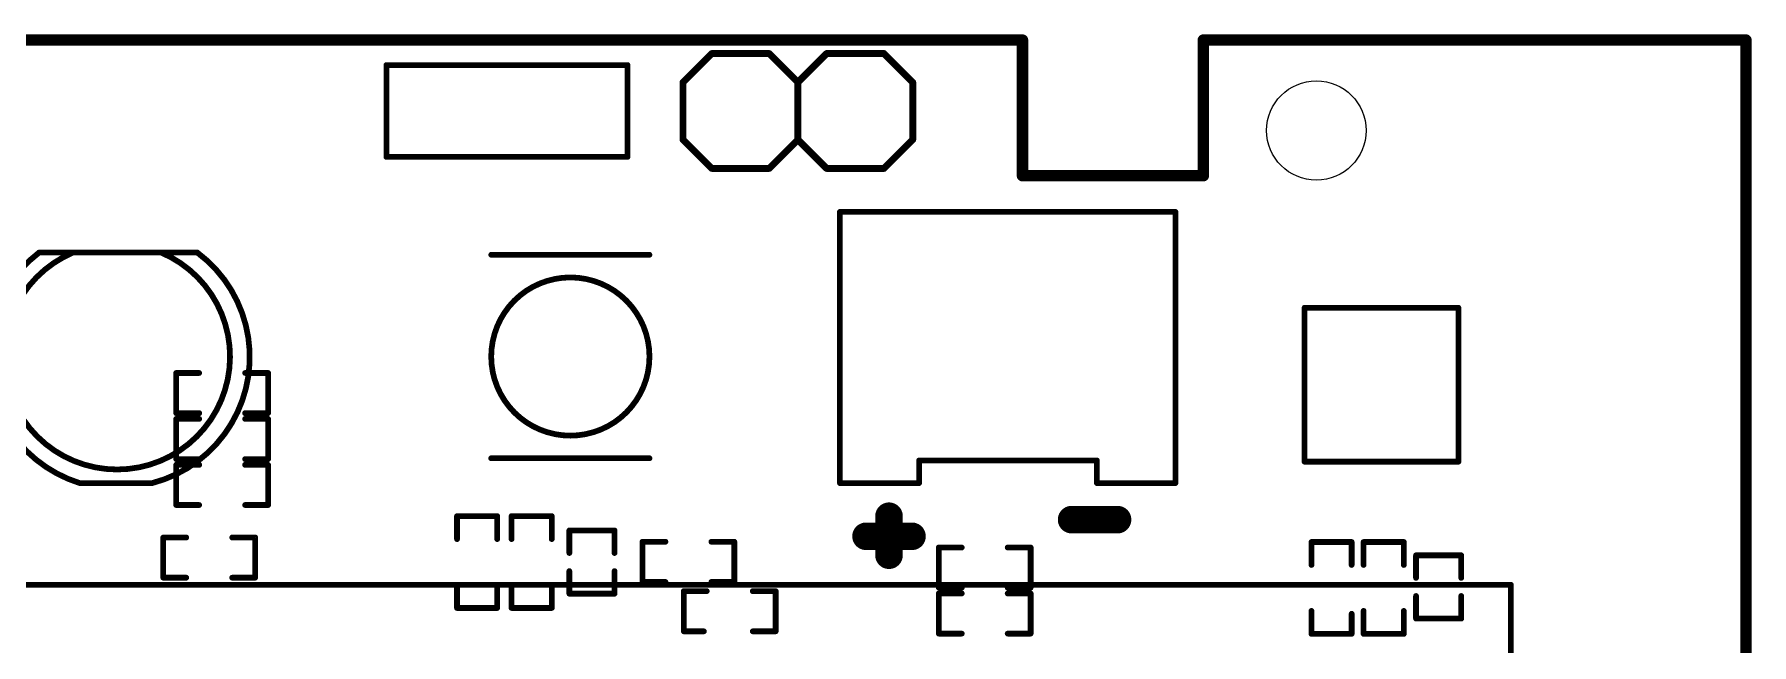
# Model space of a CAD drawing. Extents: x -33.1 to 40.1, y -20.3 to 20.1.
# Drawn here: x 2.15 to 40.13, y 6.63 to 20.13 of the extents above; entities that cross this region are included whole.
import ezdxf

# ---------------------------------------------------------------- set-up
doc = ezdxf.new("R2010")
doc.units = 0
doc.layers.add('20', color=53, linetype='CONTINUOUS')
doc.layers.add('21', color=253, linetype='CONTINUOUS')

msp = doc.modelspace()

# ---------------------------------------------------------------- linework, layer by layer
at = {"layer": '20', "const_width": 0.254}
for points in [[(-33, 20), (24, 20)], [(24, 20), (24, 17)], [(28, 17), (28, 20)], [(28, 20), (40, 20)], [(40, 20), (40, -20)], [(24, 17), (28, 17)]]:
    msp.add_lwpolyline(points, dxfattribs=at)
at = {"layer": '20', "const_width": 0.127}
for points in [[(24.0635, 20, 1), (23.9365, 20)], [(24, 19.9365, 1), (24, 20.0635)], [(28.0635, 20, 1), (27.9365, 20)], [(28, 20.0635, 1), (28, 19.9365)], [(40.0635, 20, 1), (39.9365, 20)], [(40, 19.9365, 1), (40, 20.0635)], [(24, 17.0635, 1), (24, 16.9365)], [(28, 16.9365, 1), (28, 17.0635)], [(23.9365, 17, 1), (24.0635, 17)], [(27.9365, 17, 1), (28.0635, 17)]]:
    msp.add_lwpolyline(points, format="xyb", dxfattribs=at)
at = {"layer": '20'}
msp.add_circle((30.5, 18), 1.1, dxfattribs=at)
at = {"layer": '21'}
for points, const_width in [([(16.4928, 19.0666), (17.1278, 19.7016)], 0.1524), ([(17.1278, 19.7016), (18.3978, 19.7016)], 0.1524), ([(18.3978, 19.7016), (19.0328, 19.0666)], 0.1524), ([(19.0328, 19.0666), (19.6678, 19.7016)], 0.1524), ([(19.6678, 19.7016), (20.9378, 19.7016)], 0.1524), ([(21.5728, 19.0666), (20.9378, 19.7016)], 0.1524), ([(9.9314, 19.4476), (15.2654, 19.4476)], 0.127), ([(9.9314, 17.4156), (9.9314, 19.4476)], 0.127), ([(15.2654, 19.4476), (15.2654, 17.4156)], 0.127), ([(16.4928, 17.7966), (16.4928, 19.0666)], 0.1524), ([(19.0328, 17.7966), (19.0328, 19.0666)], 0.1524), ([(21.5728, 17.7966), (21.5728, 19.0666)], 0.1524), ([(17.1278, 17.1616), (16.4928, 17.7966)], 0.1524), ([(19.0328, 17.7966), (18.3978, 17.1616)], 0.1524), ([(19.6678, 17.1616), (19.0328, 17.7966)], 0.1524), ([(20.9378, 17.1616), (21.5728, 17.7966)], 0.1524), ([(15.2654, 17.4156), (9.9314, 17.4156)], 0.127), ([(18.3978, 17.1616), (17.1278, 17.1616)], 0.1524), ([(20.9378, 17.1616), (19.6678, 17.1616)], 0.1524), ([(19.9628, 10.2), (19.9628, 16.2)], 0.127), ([(19.9628, 16.2), (27.3828, 16.2)], 0.127), ([(27.3828, 10.2), (27.3828, 16.2)], 0.127), ([(2.25, 15.3), (3, 15.3)], 0.127), ([(3, 15.3), (4.95, 15.3)], 0.127), ([(4.95, 15.3), (5.75, 15.3)], 0.127), ([(15.75, 15.25), (12.25, 15.25)], 0.127), ([(30.2383, 10.6744), (30.2383, 14.078)], 0.127), ([(30.2383, 14.078), (33.6419, 14.078)], 0.127), ([(33.6419, 14.078), (33.6419, 10.6744)], 0.127), ([(5.7912, 12.6365), (5.2832, 12.6365)], 0.127), ([(5.2832, 12.6365), (5.2832, 11.7475)], 0.127), ([(7.3152, 12.6365), (6.8072, 12.6365)], 0.127), ([(7.3152, 11.7475), (7.3152, 12.6365)], 0.127), ([(5.2832, 11.7475), (5.7912, 11.7475)], 0.127), ([(6.8072, 11.7475), (7.3152, 11.7475)], 0.127), ([(5.7912, 11.6205), (5.2832, 11.6205)], 0.127), ([(5.2832, 11.6205), (5.2832, 10.7315)], 0.127), ([(7.3152, 11.6205), (6.8072, 11.6205)], 0.127), ([(7.3152, 10.7315), (7.3152, 11.6205)], 0.127), ([(5.2832, 10.7315), (5.7912, 10.7315)], 0.127), ([(5.7912, 10.6045), (5.2832, 10.6045)], 0.127), ([(5.2832, 10.6045), (5.2832, 9.7155)], 0.127), ([(6.8072, 10.7315), (7.3152, 10.7315)], 0.127), ([(7.3152, 10.6045), (6.8072, 10.6045)], 0.127), ([(7.3152, 9.7155), (7.3152, 10.6045)], 0.127), ([(15.75, 10.75), (12.25, 10.75)], 0.127), ([(21.7128, 10.7), (25.6461, 10.7)], 0.127), ([(21.7128, 10.2), (21.7128, 10.7)], 0.127), ([(25.6461, 10.2), (25.6461, 10.7)], 0.127), ([(33.6419, 10.6744), (30.2383, 10.6744)], 0.127), ([(3.15, 10.2), (4.75, 10.2)], 0.127), ([(19.9628, 10.2), (21.7128, 10.2)], 0.127), ([(25.6461, 10.2), (27.3834, 10.2)], 0.127), ([(5.2832, 9.7155), (5.7912, 9.7155)], 0.127), ([(6.8072, 9.7155), (7.3152, 9.7155)], 0.127), ([(12.3825, 9.47), (11.4935, 9.47)], 0.127), ([(11.4935, 9.47), (11.4935, 8.962)], 0.127), ([(12.3825, 8.962), (12.3825, 9.47)], 0.127), ([(12.7, 8.962), (12.7, 9.47)], 0.127), ([(12.7, 9.47), (13.589, 9.47)], 0.127), ([(13.589, 9.47), (13.589, 8.962)], 0.127), ([(21.048, 9.4683), (21.048, 8.6047)], 0.6096), ([(25.0866, 9.3921), (26.1026, 9.3921)], 0.6096), ([(13.978, 9.154), (14.978, 9.154)], 0.127), ([(13.978, 8.654), (13.978, 9.154)], 0.127), ([(14.978, 9.154), (14.978, 8.654)], 0.127), ([(20.54, 9.0238), (21.556, 9.0238)], 0.6096), ([(5.5053, 8.9971), (4.9973, 8.9971)], 0.127), ([(4.9973, 8.9971), (4.9973, 8.1081)], 0.127), ([(7.0293, 8.9971), (6.5213, 8.9971)], 0.127), ([(7.0293, 8.1081), (7.0293, 8.9971)], 0.127), ([(16.1036, 8.9027), (15.5956, 8.9027)], 0.127), ([(15.5956, 8.9027), (15.5956, 8.0137)], 0.127), ([(17.6276, 8.9027), (17.1196, 8.9027)], 0.127), ([(17.6276, 8.0137), (17.6276, 8.9027)], 0.127), ([(22.6568, 8.7757), (22.1488, 8.7757)], 0.127), ([(22.1488, 8.7757), (22.1488, 7.8867)], 0.127), ([(24.1808, 8.7757), (23.6728, 8.7757)], 0.127), ([(24.1808, 7.8867), (24.1808, 8.7757)], 0.127), ([(30.3911, 8.3894), (30.3911, 8.8974)], 0.127), ([(30.3911, 8.8974), (31.2801, 8.8974)], 0.127), ([(31.2801, 8.8974), (31.2801, 8.3894)], 0.127), ([(32.4336, 8.8974), (31.5446, 8.8974)], 0.127), ([(31.5446, 8.8974), (31.5446, 8.3894)], 0.127), ([(32.4336, 8.3894), (32.4336, 8.8974)], 0.127), ([(32.7041, 8.6032), (33.7041, 8.6032)], 0.127), ([(32.7041, 8.1032), (32.7041, 8.6032)], 0.127), ([(33.7041, 8.6032), (33.7041, 8.1032)], 0.127), ([(-4.278, 7.952), (34.8, 7.952)], 0.127), ([(4.9973, 8.1081), (5.5053, 8.1081)], 0.127), ([(6.5213, 8.1081), (7.0293, 8.1081)], 0.127), ([(11.4935, 7.946), (11.4935, 7.438)], 0.127), ([(12.3825, 7.438), (12.3825, 7.946)], 0.127), ([(12.7, 7.946), (12.7, 7.438)], 0.127), ([(13.978, 8.254), (13.978, 7.754)], 0.127), ([(14.978, 7.754), (14.978, 8.254)], 0.127), ([(15.5956, 8.0137), (16.1036, 8.0137)], 0.127), ([(17.1196, 8.0137), (17.6276, 8.0137)], 0.127), ([(34.8, -13.948), (34.8, 7.952)], 0.127), ([(13.589, 7.438), (13.589, 7.8825)], 0.127), ([(13.978, 7.754), (14.978, 7.754)], 0.127), ([(17.018, 7.8105), (16.51, 7.8105)], 0.127), ([(16.51, 7.8105), (16.51, 6.9215)], 0.127), ([(18.034, 7.8105), (18.542, 7.8105)], 0.127), ([(18.542, 7.8105), (18.542, 6.9215)], 0.127), ([(22.1488, 7.8867), (22.6568, 7.8867)], 0.127), ([(22.6568, 7.7597), (22.1488, 7.7597)], 0.127), ([(22.1488, 7.7597), (22.1488, 6.8707)], 0.127), ([(23.6728, 7.8867), (24.1808, 7.8867)], 0.127), ([(24.1808, 7.7597), (23.6728, 7.7597)], 0.127), ([(24.1808, 6.8707), (24.1808, 7.7597)], 0.127), ([(32.7041, 7.7032), (32.7041, 7.2032)], 0.127), ([(33.7041, 7.2032), (33.7041, 7.7032)], 0.127), ([(11.4935, 7.438), (12.3825, 7.438)], 0.127), ([(12.7, 7.438), (13.589, 7.438)], 0.127), ([(30.3911, 7.3734), (30.3911, 6.8654)], 0.127), ([(31.2801, 6.8654), (31.2801, 7.3099)], 0.127), ([(31.5446, 7.3734), (31.5446, 6.8654)], 0.127), ([(32.4336, 6.8654), (32.4336, 7.3734)], 0.127), ([(32.7041, 7.2032), (33.7041, 7.2032)], 0.127), ([(16.51, 6.9215), (16.9545, 6.9215)], 0.127), ([(18.542, 6.9215), (18.034, 6.9215)], 0.127), ([(22.1488, 6.8707), (22.6568, 6.8707)], 0.127), ([(23.6728, 6.8707), (24.1808, 6.8707)], 0.127), ([(30.3911, 6.8654), (31.2801, 6.8654)], 0.127), ([(31.5446, 6.8654), (32.4336, 6.8654)], 0.127)]:
    msp.add_lwpolyline(points, dxfattribs=dict(at, const_width=const_width))
for points, const_width in [([(17.1278, 19.7397, 1), (17.1278, 19.6635)], 0.0762), ([(17.1547, 19.6747, 1), (17.1009, 19.7285)], 0.0762), ([(18.4247, 19.7285, 1), (18.3709, 19.6747)], 0.0762), ([(18.3978, 19.6635, 1), (18.3978, 19.7397)], 0.0762), ([(19.6678, 19.7397, 1), (19.6678, 19.6635)], 0.0762), ([(19.6947, 19.6747, 1), (19.6409, 19.7285)], 0.0762), ([(20.9647, 19.7285, 1), (20.9109, 19.6747)], 0.0762), ([(20.9378, 19.6635, 1), (20.9378, 19.7397)], 0.0762), ([(9.9632, 19.4476, 1), (9.8996, 19.4476)], 0.0635), ([(9.9314, 19.4794, 1), (9.9314, 19.4159)], 0.0635), ([(15.2972, 19.4476, 1), (15.2337, 19.4476)], 0.0635), ([(15.2654, 19.4159, 1), (15.2654, 19.4794)], 0.0635), ([(16.5309, 19.0666, 1), (16.4547, 19.0666)], 0.0762), ([(16.4659, 19.0935, 1), (16.5197, 19.0397)], 0.0762), ([(19.0709, 19.0666, 1), (18.9947, 19.0666)], 0.0762), ([(19.0059, 19.0935, 1), (19.0597, 19.0397)], 0.0762), ([(19.0059, 19.0397, 1), (19.0597, 19.0935)], 0.0762), ([(21.6109, 19.0666, 1), (21.5347, 19.0666)], 0.0762), ([(21.5459, 19.0397, 1), (21.5997, 19.0935)], 0.0762), ([(16.5197, 17.8235, 1), (16.4659, 17.7697)], 0.0762), ([(19.0597, 17.8235, 1), (19.0059, 17.7697)], 0.0762), ([(19.0597, 17.7697, 1), (19.0059, 17.8235)], 0.0762), ([(21.5997, 17.7697, 1), (21.5459, 17.8235)], 0.0762), ([(9.9314, 17.4474, 1), (9.9314, 17.3839)], 0.0635), ([(15.2654, 17.3839, 1), (15.2654, 17.4474)], 0.0635), ([(16.4547, 17.7966, 1), (16.5309, 17.7966)], 0.0762), ([(18.9947, 17.7966, 1), (19.0709, 17.7966)], 0.0762), ([(21.5347, 17.7966, 1), (21.6109, 17.7966)], 0.0762), ([(9.8996, 17.4156, 1), (9.9632, 17.4156)], 0.0635), ([(15.2337, 17.4156, 1), (15.2972, 17.4156)], 0.0635), ([(17.1278, 17.1997, 1), (17.1278, 17.1235)], 0.0762), ([(17.1009, 17.1347, 1), (17.1547, 17.1885)], 0.0762), ([(18.3709, 17.1885, 1), (18.4247, 17.1347)], 0.0762), ([(18.3978, 17.1235, 1), (18.3978, 17.1997)], 0.0762), ([(19.6678, 17.1997, 1), (19.6678, 17.1235)], 0.0762), ([(19.6409, 17.1347, 1), (19.6947, 17.1885)], 0.0762), ([(20.9109, 17.1885, 1), (20.9647, 17.1347)], 0.0762), ([(20.9378, 17.1235, 1), (20.9378, 17.1997)], 0.0762), ([(19.9946, 16.2, 1), (19.9311, 16.2)], 0.0635), ([(19.9628, 16.2317, 1), (19.9628, 16.1683)], 0.0635), ([(27.4145, 16.2, 1), (27.3511, 16.2)], 0.0635), ([(27.3828, 16.1683, 1), (27.3828, 16.2317)], 0.0635), ([(2.25, 15.3, 0.6076), (3.15, 10.2)], 0.127), ([(3, 15.3, 4.9216), (4.95, 15.3)], 0.127), ([(2.25, 15.3318, 1), (2.25, 15.2683)], 0.0635), ([(2.2693, 15.2748, 1), (2.2307, 15.3252)], 0.0635), ([(3, 15.3318, 1), (3, 15.2683)], 0.0635), ([(3.0124, 15.2708, 1), (2.9876, 15.3292)], 0.0635), ([(3, 15.2683, 1), (3, 15.3318)], 0.0635), ([(4.75, 10.2, 0.6296), (5.75, 15.3)], 0.127), ([(4.95, 15.3318, 1), (4.95, 15.2683)], 0.0635), ([(4.9624, 15.3292, 1), (4.9376, 15.2708)], 0.0635), ([(4.95, 15.2683, 1), (4.95, 15.3318)], 0.0635), ([(5.769, 15.3255, 1), (5.731, 15.2745)], 0.0635), ([(5.75, 15.2683, 1), (5.75, 15.3318)], 0.0635), ([(12.25, 15.2818, 1), (12.25, 15.2182)], 0.0635), ([(15.75, 15.2182, 1), (15.75, 15.2818)], 0.0635), ([(14, 11.25, 1), (14, 14.75, 1), (14, 11.25)], 0.127), ([(30.2383, 14.1098, 1), (30.2383, 14.0463)], 0.0635), ([(30.2701, 14.078, 1), (30.2066, 14.078)], 0.0635), ([(33.6737, 14.078, 1), (33.6101, 14.078)], 0.0635), ([(33.6419, 14.0463, 1), (33.6419, 14.1098)], 0.0635), ([(5.2832, 12.6683, 1), (5.2832, 12.6047)], 0.0635), ([(5.3149, 12.6365, 1), (5.2515, 12.6365)], 0.0635), ([(5.7912, 12.6047, 1), (5.7912, 12.6683)], 0.0635), ([(6.8072, 12.6683, 1), (6.8072, 12.6047)], 0.0635), ([(7.3469, 12.6365, 1), (7.2835, 12.6365)], 0.0635), ([(7.3152, 12.6047, 1), (7.3152, 12.6683)], 0.0635), ([(5.2832, 11.7793, 1), (5.2832, 11.7157)], 0.0635), ([(5.2515, 11.7475, 1), (5.3149, 11.7475)], 0.0635), ([(5.7912, 11.7157, 1), (5.7912, 11.7793)], 0.0635), ([(6.8072, 11.7793, 1), (6.8072, 11.7157)], 0.0635), ([(7.2835, 11.7475, 1), (7.3469, 11.7475)], 0.0635), ([(7.3152, 11.7157, 1), (7.3152, 11.7793)], 0.0635), ([(5.2832, 11.6523, 1), (5.2832, 11.5887)], 0.0635), ([(5.3149, 11.6205, 1), (5.2515, 11.6205)], 0.0635), ([(5.7912, 11.5887, 1), (5.7912, 11.6523)], 0.0635), ([(6.8072, 11.6523, 1), (6.8072, 11.5887)], 0.0635), ([(7.3469, 11.6205, 1), (7.2835, 11.6205)], 0.0635), ([(7.3152, 11.5887, 1), (7.3152, 11.6523)], 0.0635), ([(5.2832, 10.6363, 1), (5.2832, 10.5727)], 0.0635), ([(5.2832, 10.7633, 1), (5.2832, 10.6997)], 0.0635), ([(5.2515, 10.7315, 1), (5.3149, 10.7315)], 0.0635), ([(5.3149, 10.6045, 1), (5.2515, 10.6045)], 0.0635), ([(5.7912, 10.6997, 1), (5.7912, 10.7633)], 0.0635), ([(5.7912, 10.5727, 1), (5.7912, 10.6363)], 0.0635), ([(6.8072, 10.6363, 1), (6.8072, 10.5727)], 0.0635), ([(6.8072, 10.7633, 1), (6.8072, 10.6997)], 0.0635), ([(7.2835, 10.7315, 1), (7.3469, 10.7315)], 0.0635), ([(7.3469, 10.6045, 1), (7.2835, 10.6045)], 0.0635), ([(7.3152, 10.6997, 1), (7.3152, 10.7633)], 0.0635), ([(7.3152, 10.5727, 1), (7.3152, 10.6363)], 0.0635), ([(12.25, 10.7818, 1), (12.25, 10.7182)], 0.0635), ([(15.75, 10.7182, 1), (15.75, 10.7818)], 0.0635), ([(21.7128, 10.7318, 1), (21.7128, 10.6683)], 0.0635), ([(21.7446, 10.7, 1), (21.6811, 10.7)], 0.0635), ([(25.6778, 10.7, 1), (25.6143, 10.7)], 0.0635), ([(25.6461, 10.6683, 1), (25.6461, 10.7318)], 0.0635), ([(30.2383, 10.7062, 1), (30.2383, 10.6426)], 0.0635), ([(30.2066, 10.6744, 1), (30.2701, 10.6744)], 0.0635), ([(33.6101, 10.6744, 1), (33.6737, 10.6744)], 0.0635), ([(33.6419, 10.6426, 1), (33.6419, 10.7062)], 0.0635), ([(3.15, 10.2318, 1), (3.15, 10.1683)], 0.0635), ([(3.1405, 10.1697, 1), (3.1595, 10.2303)], 0.0635), ([(4.742, 10.2307, 1), (4.758, 10.1693)], 0.0635), ([(4.75, 10.1683, 1), (4.75, 10.2318)], 0.0635), ([(19.9628, 10.2318, 1), (19.9628, 10.1683)], 0.0635), ([(21.7128, 10.1683, 1), (21.7128, 10.2318)], 0.0635), ([(25.6461, 10.2318, 1), (25.6461, 10.1683)], 0.0635), ([(27.3834, 10.1683, 1), (27.3834, 10.2318)], 0.0635), ([(19.9311, 10.2, 1), (19.9946, 10.2)], 0.0635), ([(21.6811, 10.2, 1), (21.7446, 10.2)], 0.0635), ([(25.6143, 10.2, 1), (25.6778, 10.2)], 0.0635), ([(27.3511, 10.2, 1), (27.4145, 10.2)], 0.0635), ([(5.2832, 9.7473, 1), (5.2832, 9.6837)], 0.0635), ([(5.2515, 9.7155, 1), (5.3149, 9.7155)], 0.0635), ([(5.7912, 9.6837, 1), (5.7912, 9.7473)], 0.0635), ([(6.8072, 9.7473, 1), (6.8072, 9.6837)], 0.0635), ([(7.2835, 9.7155, 1), (7.3469, 9.7155)], 0.0635), ([(7.3152, 9.6837, 1), (7.3152, 9.7473)], 0.0635), ([(11.4935, 9.5018, 1), (11.4935, 9.4383)], 0.0635), ([(11.5253, 9.47, 1), (11.4618, 9.47)], 0.0635), ([(12.4143, 9.47, 1), (12.3507, 9.47)], 0.0635), ([(12.3825, 9.4383, 1), (12.3825, 9.5018)], 0.0635), ([(12.7, 9.5018, 1), (12.7, 9.4383)], 0.0635), ([(12.7318, 9.47, 1), (12.6683, 9.47)], 0.0635), ([(13.6208, 9.47, 1), (13.5572, 9.47)], 0.0635), ([(13.589, 9.4383, 1), (13.589, 9.5018)], 0.0635), ([(21.2004, 9.4683, 1), (20.8956, 9.4683)], 0.3048), ([(25.0866, 9.5445, 1), (25.0866, 9.2397)], 0.3048), ([(26.1026, 9.2397, 1), (26.1026, 9.5445)], 0.3048), ([(13.978, 9.1858, 1), (13.978, 9.1222)], 0.0635), ([(14.0098, 9.154, 1), (13.9463, 9.154)], 0.0635), ([(15.0098, 9.154, 1), (14.9463, 9.154)], 0.0635), ([(14.978, 9.1222, 1), (14.978, 9.1858)], 0.0635), ([(20.54, 9.1762, 1), (20.54, 8.8714)], 0.3048), ([(21.556, 8.8714, 1), (21.556, 9.1762)], 0.3048), ([(4.9973, 9.0289, 1), (4.9973, 8.9653)], 0.0635), ([(5.029, 8.9971, 1), (4.9656, 8.9971)], 0.0635), ([(5.5053, 8.9653, 1), (5.5053, 9.0289)], 0.0635), ([(6.5213, 9.0289, 1), (6.5213, 8.9653)], 0.0635), ([(7.061, 8.9971, 1), (6.9976, 8.9971)], 0.0635), ([(7.0293, 8.9653, 1), (7.0293, 9.0289)], 0.0635), ([(11.4618, 8.962, 1), (11.5253, 8.962)], 0.0635), ([(12.3507, 8.962, 1), (12.4143, 8.962)], 0.0635), ([(12.6683, 8.962, 1), (12.7318, 8.962)], 0.0635), ([(13.5572, 8.962, 1), (13.6208, 8.962)], 0.0635), ([(15.5956, 8.9345, 1), (15.5956, 8.871)], 0.0635), ([(15.6274, 8.9027, 1), (15.5639, 8.9027)], 0.0635), ([(16.1036, 8.871, 1), (16.1036, 8.9345)], 0.0635), ([(17.1196, 8.9345, 1), (17.1196, 8.871)], 0.0635), ([(17.6593, 8.9027, 1), (17.5959, 8.9027)], 0.0635), ([(17.6276, 8.871, 1), (17.6276, 8.9345)], 0.0635), ([(20.8956, 8.6047, 1), (21.2004, 8.6047)], 0.3048), ([(22.1488, 8.8075, 1), (22.1488, 8.7439)], 0.0635), ([(22.1806, 8.7757, 1), (22.1171, 8.7757)], 0.0635), ([(22.6568, 8.7439, 1), (22.6568, 8.8075)], 0.0635), ([(23.6728, 8.8075, 1), (23.6728, 8.7439)], 0.0635), ([(24.2126, 8.7757, 1), (24.1491, 8.7757)], 0.0635), ([(24.1808, 8.7439, 1), (24.1808, 8.8075)], 0.0635), ([(30.3911, 8.9292, 1), (30.3911, 8.8657)], 0.0635), ([(30.4229, 8.8974, 1), (30.3594, 8.8974)], 0.0635), ([(31.3118, 8.8974, 1), (31.2484, 8.8974)], 0.0635), ([(31.2801, 8.8657, 1), (31.2801, 8.9292)], 0.0635), ([(31.5446, 8.9292, 1), (31.5446, 8.8657)], 0.0635), ([(31.5764, 8.8974, 1), (31.5129, 8.8974)], 0.0635), ([(32.4654, 8.8974, 1), (32.4018, 8.8974)], 0.0635), ([(32.4336, 8.8657, 1), (32.4336, 8.9292)], 0.0635), ([(13.9463, 8.654, 1), (14.0098, 8.654)], 0.0635), ([(14.9463, 8.654, 1), (15.0098, 8.654)], 0.0635), ([(30.3594, 8.3894, 1), (30.4229, 8.3894)], 0.0635), ([(31.2484, 8.3894, 1), (31.3118, 8.3894)], 0.0635), ([(31.5129, 8.3894, 1), (31.5764, 8.3894)], 0.0635), ([(32.4018, 8.3894, 1), (32.4654, 8.3894)], 0.0635), ([(32.7041, 8.635, 1), (32.7041, 8.5715)], 0.0635), ([(32.7359, 8.6032, 1), (32.6724, 8.6032)], 0.0635), ([(33.7359, 8.6032, 1), (33.6724, 8.6032)], 0.0635), ([(33.7041, 8.5715, 1), (33.7041, 8.635)], 0.0635), ([(4.9973, 8.1399, 1), (4.9973, 8.0763)], 0.0635), ([(4.9656, 8.1081, 1), (5.029, 8.1081)], 0.0635), ([(5.5053, 8.0763, 1), (5.5053, 8.1399)], 0.0635), ([(6.5213, 8.1399, 1), (6.5213, 8.0763)], 0.0635), ([(6.9976, 8.1081, 1), (7.061, 8.1081)], 0.0635), ([(7.0293, 8.0763, 1), (7.0293, 8.1399)], 0.0635), ([(11.5253, 7.946, 1), (11.4618, 7.946)], 0.0635), ([(12.4143, 7.946, 1), (12.3507, 7.946)], 0.0635), ([(12.7318, 7.946, 1), (12.6683, 7.946)], 0.0635), ([(14.0098, 8.254, 1), (13.9463, 8.254)], 0.0635), ([(15.0098, 8.254, 1), (14.9463, 8.254)], 0.0635), ([(15.5956, 8.0455, 1), (15.5956, 7.982)], 0.0635), ([(15.5639, 8.0137, 1), (15.6274, 8.0137)], 0.0635), ([(16.1036, 7.982, 1), (16.1036, 8.0455)], 0.0635), ([(17.1196, 8.0455, 1), (17.1196, 7.982)], 0.0635), ([(17.5959, 8.0137, 1), (17.6593, 8.0137)], 0.0635), ([(17.6276, 7.982, 1), (17.6276, 8.0455)], 0.0635), ([(32.6724, 8.1032, 1), (32.7359, 8.1032)], 0.0635), ([(33.6724, 8.1032, 1), (33.7359, 8.1032)], 0.0635), ([(34.8318, 7.952, 1), (34.7683, 7.952)], 0.0635), ([(34.8, 7.9203, 1), (34.8, 7.9837)], 0.0635), ([(13.6208, 7.8825, 1), (13.5572, 7.8825)], 0.0635), ([(13.978, 7.7858, 1), (13.978, 7.7223)], 0.0635), ([(13.9463, 7.754, 1), (14.0098, 7.754)], 0.0635), ([(14.9463, 7.754, 1), (15.0098, 7.754)], 0.0635), ([(14.978, 7.7223, 1), (14.978, 7.7858)], 0.0635), ([(16.5418, 7.8105, 1), (16.4783, 7.8105)], 0.0635), ([(16.51, 7.8422, 1), (16.51, 7.7788)], 0.0635), ([(17.018, 7.7788, 1), (17.018, 7.8422)], 0.0635), ([(18.034, 7.8422, 1), (18.034, 7.7788)], 0.0635), ([(18.5738, 7.8105, 1), (18.5103, 7.8105)], 0.0635), ([(18.542, 7.7788, 1), (18.542, 7.8422)], 0.0635), ([(22.1488, 7.7915, 1), (22.1488, 7.728)], 0.0635), ([(22.1488, 7.9184, 1), (22.1488, 7.855)], 0.0635), ([(22.1171, 7.8867, 1), (22.1806, 7.8867)], 0.0635), ([(22.1806, 7.7597, 1), (22.1171, 7.7597)], 0.0635), ([(22.6568, 7.855, 1), (22.6568, 7.9184)], 0.0635), ([(22.6568, 7.728, 1), (22.6568, 7.7915)], 0.0635), ([(23.6728, 7.9184, 1), (23.6728, 7.855)], 0.0635), ([(23.6728, 7.7915, 1), (23.6728, 7.728)], 0.0635), ([(24.1491, 7.8867, 1), (24.2126, 7.8867)], 0.0635), ([(24.2126, 7.7597, 1), (24.1491, 7.7597)], 0.0635), ([(24.1808, 7.855, 1), (24.1808, 7.9184)], 0.0635), ([(24.1808, 7.728, 1), (24.1808, 7.7915)], 0.0635), ([(32.7359, 7.7032, 1), (32.6724, 7.7032)], 0.0635), ([(33.7359, 7.7032, 1), (33.6724, 7.7032)], 0.0635), ([(11.4935, 7.4698, 1), (11.4935, 7.4063)], 0.0635), ([(11.4618, 7.438, 1), (11.5253, 7.438)], 0.0635), ([(12.3507, 7.438, 1), (12.4143, 7.438)], 0.0635), ([(12.3825, 7.4063, 1), (12.3825, 7.4698)], 0.0635), ([(12.7, 7.4698, 1), (12.7, 7.4063)], 0.0635), ([(12.6683, 7.438, 1), (12.7318, 7.438)], 0.0635), ([(13.5572, 7.438, 1), (13.6208, 7.438)], 0.0635), ([(13.589, 7.4063, 1), (13.589, 7.4698)], 0.0635), ([(30.4229, 7.3734, 1), (30.3594, 7.3734)], 0.0635), ([(31.3118, 7.3099, 1), (31.2484, 7.3099)], 0.0635), ([(31.5764, 7.3734, 1), (31.5129, 7.3734)], 0.0635), ([(32.4654, 7.3734, 1), (32.4018, 7.3734)], 0.0635), ([(32.7041, 7.235, 1), (32.7041, 7.1715)], 0.0635), ([(32.6724, 7.2032, 1), (32.7359, 7.2032)], 0.0635), ([(33.6724, 7.2032, 1), (33.7359, 7.2032)], 0.0635), ([(33.7041, 7.1715, 1), (33.7041, 7.235)], 0.0635), ([(16.51, 6.9532, 1), (16.51, 6.8898)], 0.0635), ([(16.4783, 6.9215, 1), (16.5418, 6.9215)], 0.0635), ([(16.9545, 6.8898, 1), (16.9545, 6.9532)], 0.0635), ([(18.034, 6.9532, 1), (18.034, 6.8898)], 0.0635), ([(18.5103, 6.9215, 1), (18.5738, 6.9215)], 0.0635), ([(18.542, 6.8898, 1), (18.542, 6.9532)], 0.0635), ([(22.1488, 6.9024, 1), (22.1488, 6.839)], 0.0635), ([(22.1171, 6.8707, 1), (22.1806, 6.8707)], 0.0635), ([(22.6568, 6.839, 1), (22.6568, 6.9024)], 0.0635), ([(23.6728, 6.9024, 1), (23.6728, 6.839)], 0.0635), ([(24.1491, 6.8707, 1), (24.2126, 6.8707)], 0.0635), ([(24.1808, 6.839, 1), (24.1808, 6.9024)], 0.0635), ([(30.3911, 6.8971, 1), (30.3911, 6.8337)], 0.0635), ([(30.3594, 6.8654, 1), (30.4229, 6.8654)], 0.0635), ([(31.2484, 6.8654, 1), (31.3118, 6.8654)], 0.0635), ([(31.2801, 6.8337, 1), (31.2801, 6.8971)], 0.0635), ([(31.5446, 6.8971, 1), (31.5446, 6.8337)], 0.0635), ([(31.5129, 6.8654, 1), (31.5764, 6.8654)], 0.0635), ([(32.4018, 6.8654, 1), (32.4654, 6.8654)], 0.0635), ([(32.4336, 6.8337, 1), (32.4336, 6.8971)], 0.0635)]:
    msp.add_lwpolyline(points, format="xyb", dxfattribs=dict(at, const_width=const_width))

doc.saveas('drawing.dxf')
